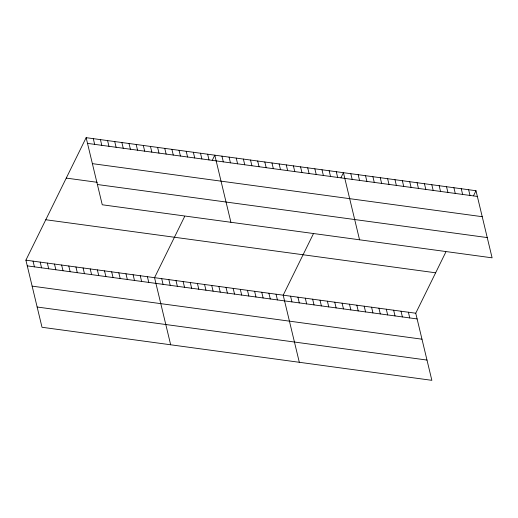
<?xml version="1.0" encoding="UTF-8"?>
<svg xmlns="http://www.w3.org/2000/svg" width="518" height="518" viewBox="0 0 518 518"><rect width="100%" height="100%" fill="white"/><g stroke="black" fill="none" stroke-linecap="round" stroke-linejoin="round"><path stroke-width="0.78" d="M445.868 251.975L415.747 313.222L431.857 380.329L42.01 327.272L25.9 260.166L86.143 137.671L475.99 190.728L492.1 257.834L102.253 204.778L86.143 137.671M184.673 216.427L154.552 277.674L170.662 344.781M212.309 160.237L214.795 155.18L230.905 222.287M313.319 233.935L283.197 295.182L299.307 362.289M340.954 177.745L343.44 172.688L359.55 239.795M473.504 195.785L475.99 190.728M87.516 143.382L477.363 196.439M92.379 163.643L482.226 216.699M66.265 178.095L97.235 182.31M97.39 184.518L487.237 237.574M45.778 219.742L435.625 272.798M25.9 260.166L415.747 313.222M27.273 265.876L417.12 318.933M32.135 286.137L421.982 339.193M37.147 307.012L426.994 360.068M468.628 189.724L469.994 195.435M461.26 188.727L462.632 194.438M453.897 187.723L455.27 193.434M446.535 186.72L447.908 192.431M439.173 185.716L440.54 191.427M431.805 184.719L433.177 190.43M424.443 183.715L425.815 189.426M417.081 182.712L418.453 188.422M409.719 181.708L411.085 187.419M402.35 180.704L403.723 186.415M394.988 179.707L396.361 185.418M387.626 178.704L388.999 184.414M380.264 177.7L381.63 183.411M408.385 312.218L409.757 317.929M372.895 176.696L374.268 182.407M401.023 311.221L402.389 316.932M365.533 175.699L366.906 181.41M393.654 310.217L395.027 315.928M358.171 174.696L359.537 180.406M386.292 309.214L387.665 314.925M350.803 173.692L352.175 179.403M378.93 308.21L380.303 313.921M371.568 307.213L372.934 312.917M336.292 171.717L337.665 177.428M364.199 306.209L365.572 311.92M329.15 170.746L330.516 176.457M356.837 305.206L358.21 310.917M322.002 169.774L323.368 175.485M349.475 304.202L350.841 309.913M314.853 168.797L316.226 174.508M342.107 303.198L343.479 308.909M307.705 167.826L309.078 173.536M334.745 302.201L336.117 307.912M300.557 166.854L301.929 172.565M327.382 301.198L328.755 306.909M293.408 165.883L294.781 171.594M320.02 300.194L321.387 305.905M286.266 164.912L287.632 170.616M312.652 299.19L314.025 304.901M279.118 163.934L280.491 169.645M305.29 298.193L306.662 303.904M271.969 162.963L273.342 168.674M297.928 297.19L299.3 302.9M264.821 161.992L266.194 167.702M290.566 296.186L291.932 301.897M257.673 161.02L259.045 166.731M250.531 160.043L251.897 165.754M276.055 294.211L277.421 299.922M243.382 159.071L244.755 164.782M268.907 293.24L270.273 298.951M236.234 158.1L237.607 163.811M261.758 292.269L263.131 297.979M229.085 157.129L230.458 162.84M254.61 291.291L255.983 297.002M221.937 156.158L223.31 161.862M247.462 290.32L248.834 296.031M240.313 289.348L241.686 295.059M207.647 154.209L209.013 159.92M233.171 288.377L234.537 294.088M200.498 153.237L201.871 158.948M226.023 287.399L227.396 293.11M193.35 152.266L194.723 157.977M218.874 286.428L220.247 292.139M186.202 151.288L187.574 156.999M211.726 285.457L213.099 291.168M179.053 150.317L180.426 156.028M204.578 284.486L205.95 290.197M171.911 149.346L173.277 155.057M197.436 283.514L198.802 289.225M164.763 148.375L166.136 154.086M190.287 282.537L191.654 288.248M157.614 147.403L158.987 153.114M183.139 281.565L184.512 287.276M150.466 146.426L151.839 152.137M175.99 280.594L177.363 286.305M143.318 145.454L144.69 151.165M168.842 279.623L170.215 285.334M136.176 144.483L137.542 150.194M161.694 278.645L163.066 284.356M129.027 143.512L130.394 149.223M121.879 142.534L123.252 148.245M147.403 276.703L148.776 282.414M114.731 141.563L116.103 147.274M140.255 275.731L141.628 281.442M107.582 140.592L108.955 146.303M133.107 274.76L134.479 280.471M100.434 139.62L101.806 145.331M125.958 273.782L127.331 279.493M93.292 138.649L94.658 144.36M118.816 272.811L120.182 278.522M111.668 271.84L113.041 277.551M104.519 270.869L105.892 276.58M97.371 269.897L98.744 275.602M90.223 268.92L91.595 274.631M83.081 267.948L84.447 273.659M75.932 266.977L77.299 272.688M68.784 266.006L70.157 271.717M61.636 265.028L63.008 270.739M54.487 264.057L55.86 269.768M47.339 263.086L48.711 268.797M40.197 262.114L41.563 267.825M33.048 261.143L34.421 266.848"/></g></svg>
